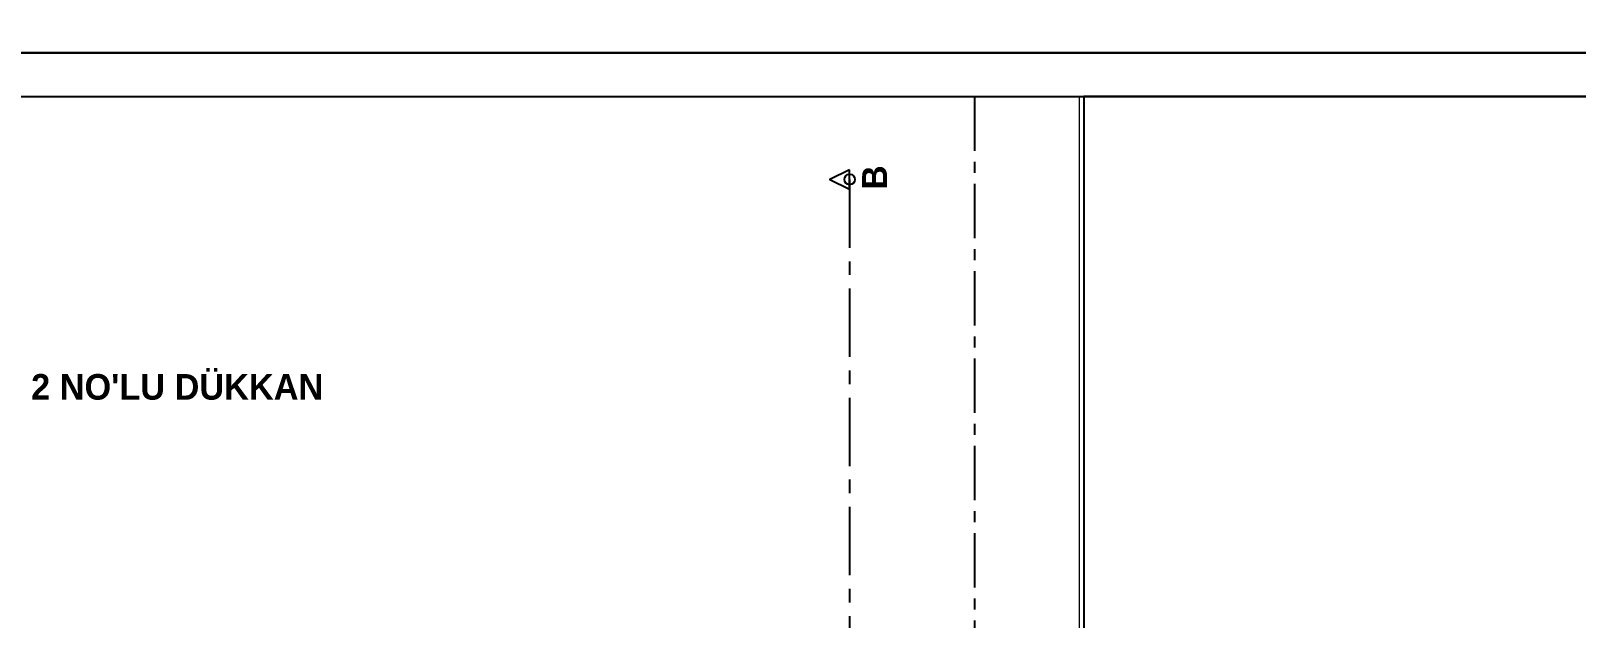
# Model space of a CAD drawing. Header units: millimetres. Extents: x 933584 to 974011, y 4545988 to 4553664.
# Drawn here: x 946806 to 947513, y 4551096 to 4551365 of the extents above; entities that cross this region are included whole.
import ezdxf

# ---------------------------------------------------------------- set-up
doc = ezdxf.new("R2010")
doc.units = ezdxf.units.MM
doc.linetypes.add('CENTER', pattern=[2, 1.25, -0.25, 0.25, -0.25])
doc.layers.get('0').update_dxf_attribs({"color": 255})
for name, color, linetype in [('0-CSX-CXS_20', 14, 'CENTER'), ('0-DMS-50', 143, 'Continuous'), ('0-LNS-SLN', 6, 'Continuous'), ('0-TXT-XBX_20', 3, 'Continuous')]:
    doc.layers.add(name, color=color, linetype=linetype)
doc.layers.add('3-OPN-WDR', color=4, linetype='Continuous', lineweight=18)
doc.styles.add('Century Gothic_B_3', font='GOTHICB.TTF', dxfattribs={"height": 4})

# ---------------------------------------------------------------- blocks, each defined once
blk = doc.blocks.new('XVBZDVBZDVB')
at = {"layer": '3-OPN-WDR'}
for p, q in [((934681.85, 4554084.75), (934681.85, 4554335.4)), ((934683.85, 4554084.75), (934683.85, 4554335.4))]:
    blk.add_line(p, q, dxfattribs=at)
blk = doc.blocks.new('ZVBXZDVB')
at = {"layer": '0-CSX-CXS_20', "ltscale": 20}
blk.add_lwpolyline([(934637.85, 4552835.4), (934637.85, 4551518.59)], dxfattribs=at)
blk = doc.blocks.new('CXVBXCBXCB')
blk.add_lwpolyline([(936604.05, 4552639.81), (936594.96, 4552635.39), (936604.05, 4552630.96), (936604.05, 4552639.81)])
at = {"linetype": 'CENTER', "ltscale": 25}
blk.add_lwpolyline([(936604.05, 4552635.39), (936604.05, 4551251.6)], dxfattribs=at)
blk.add_circle((936604.05, 4552635.39), 2.41)
at = {"linetype": 'CENTER', "ltscale": 10, "insert": (936609.76, 4553261.17), "char_height": 11.3933, "width": 630.3395, "attachment_point": 3, "rotation": 90, "line_spacing_factor": 0.984502, "style": 'Century Gothic_B_3'}
blk.add_mtext('\\pxql;{\\fFranklin Gothic Book|b1|i0|c162|p34;B}', dxfattribs=at)

msp = doc.modelspace()

# ---------------------------------------------------------------- linework, layer by layer
at = {"color": 0}
for points in [[(946301.5, 4552855.4), (948401.5, 4552855.4), (948401.5, 4551355.4), (946301.5, 4551355.4)], [(946301.5, 4551355.4), (948401.5, 4551355.4), (948401.5, 4549855.4), (946301.5, 4549855.4)], [(946321.5, 4551335.4), (948381.5, 4551335.4), (948381.5, 4549875.4), (946321.5, 4549875.4)]]:
    msp.add_lwpolyline(points, close=True, dxfattribs=at)
at = {"layer": '0-DMS-50'}
msp.add_lwpolyline([(947773.84, 4551335.4), (947287.84, 4551335.4), (947287.84, 4551088.75)], dxfattribs=at)

# ---------------------------------------------------------------- block references
for name, p in [('XVBZDVBZDVB', (12604, -3000)), ('CXVBXCBXCB', (10576.62, -1338.04))]:
    msp.add_blockref(name, p)
at = {"layer": '0-LNS-SLN'}
msp.add_blockref('ZVBXZDVB', (12600, -1500), dxfattribs=at)

# ---------------------------------------------------------------- texts
at = {"layer": '0-TXT-XBX_20', "insert": (946805.91, 4551208.23), "char_height": 11.7458, "width": 457.6183, "attachment_point": 1, "line_spacing_factor": 0.984502, "style": 'Century Gothic_B_3'}
msp.add_mtext("\\pxql;{\\fFranklin Gothic Book|b1|i0|c162|p34;2 NO'LU DÜKKAN}", dxfattribs=at)

doc.saveas('drawing.dxf')
